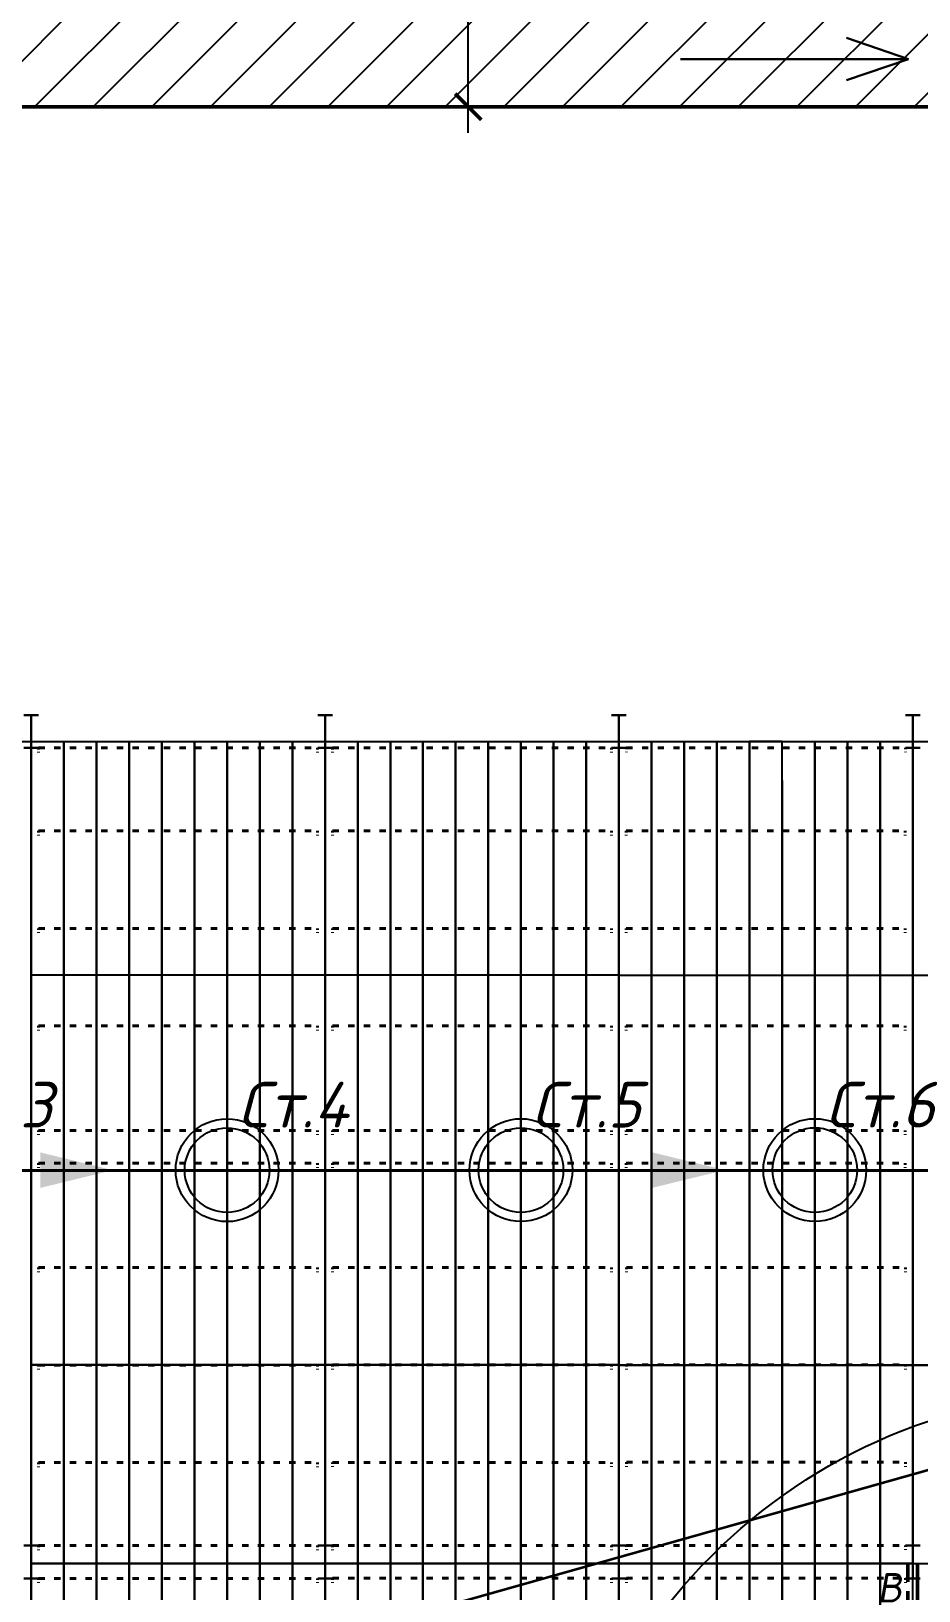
# Model space of a CAD drawing. Header units: millimetres. Extents: x -345369 to 252202, y 74562 to 424723.
# Drawn here: x -150754 to -143957, y 319059 to 331003 of the extents above; entities that cross this region are included whole.
import ezdxf

# ---------------------------------------------------------------- set-up
doc = ezdxf.new("R2010")
doc.units = ezdxf.units.MM
doc.linetypes.add('_U_0428_U_0442_U_0440_U_01', pattern=[211.666721, 141.111135, -70.555586])
doc.linetypes.add('ACAD_ISO03W100', pattern=[30, 12, -18])
for name, color, linetype, lineweight in [('оси', 10, 'Continuous', 20), ('Основной [&]', 7, 'Continuous', 18), ('Тонка', 7, 'Continuous', 30)]:
    doc.layers.add(name, color=color, linetype=linetype, lineweight=lineweight)
doc.styles.get("Standard").update_dxf_attribs({"font": 'isocpeur.TTF', "oblique": 15})
doc.styles.add('вано размеры', font='isocpeui.ttf', dxfattribs={"height": 250})
doc.styles.add('стиль дубко', font='isocpeur.TTF')
doc.dimstyles.new('ss400', dxfattribs={"dimtxt": 250, "dimasz": 200, "dimexe": 200, "dimexo": 200, "dimgap": 62.5, "dimtad": 1, "dimdec": 0, "dimlfac": 4, "dimrnd": 10, "dimdsep": 46, "dimtxsty": 'Standard', "dimblk": 'ARCHTICK', "dimcen": 250, "dimdle": 200, "dimadec": 0, "dimazin": 0, "dimtfac": 1, "dimtdec": 0, "dimtmove": 1, "dimatfit": 3, "dimfxl": 1, "dimarcsym": 0})
pattern_1 = [(45, (-275991.16, 217283.7), (-224.5064, 224.5064), [])]

# ---------------------------------------------------------------- blocks, each defined once
blk = doc.blocks.new('_ArchTick')
at = {"color": 0, "linetype": 'ByBlock', "const_width": 0.15}
blk.add_lwpolyline([(-0.5, -0.5), (0.5, 0.5)], dxfattribs=at)
blk = doc.blocks.new('*D487')
at = {"color": 0, "lineweight": -2, "transparency": 16777216}
for p, q in [((-147407, 330224), (-147407, 332124)), ((-147591, 331924), (-147207, 331924))]:
    blk.add_line(p, q, dxfattribs=at)
at = {"layer": 'Defpoints', "color": 0, "transparency": 16777216}
for p in [(-147791, 331924), (-147407, 331924), (-147407, 330424)]:
    blk.add_point(p, dxfattribs=at)
at = {"color": 0, "lineweight": -2, "transparency": 16777216, "xscale": 200, "yscale": 200, "zscale": 200}
for p, rotation in [((-147407, 331924), 90), ((-147407, 330424), 270)]:
    blk.add_blockref('_ArchTick', p, dxfattribs=dict(at, rotation=rotation))
at = {"color": 0, "lineweight": 9, "transparency": 16777216, "insert": (-147614, 331162), "char_height": 250, "attachment_point": 5, "rotation": 90}
blk.add_mtext('6', dxfattribs=at)
blk = doc.blocks.new('Kolona')
at = {"linetype": 'Continuous', "lineweight": 30, "ltscale": 2}
for p, q in [((-150, 335), (150, 335)), ((0, 335), (0, -335)), ((-150, -335), (150, -335))]:
    blk.add_line(p, q, dxfattribs=at)
blk = doc.blocks.new('прогон')
at = {"linetype": 'ACAD_ISO03W100', "lineweight": 40, "ltscale": 4}
blk.add_line((1277472, -5275), (1279609, -5275), dxfattribs=at)
at = {"linetype": 'ACAD_ISO03W100', "lineweight": 40}
for p, q in [((1277472, -5275), (1277472, -5310)), ((1279609, -5275), (1279609, -5310))]:
    blk.add_line(p, q, dxfattribs=at)

msp = doc.modelspace()

# ---------------------------------------------------------------- hatches: boundary and pattern name
h = msp.add_hatch()
h.set_pattern_fill('ANSI31', color=256, scale=100)
h.set_pattern_definition(pattern_1)
h.paths.add_polyline_path([(-142506.42232, 304155.508429), (-158620.170139, 304155.508429, 0.0497521334), (-157543.838649, 302655.508429), (-143582.75381, 302655.508429, 0.0497521334)])
h.paths.add_polyline_path([(-133743.352686, 313817.223561), (-132743.352686, 314583.264363), (-132743.352686, 317583.264363), (-133743.352686, 318349.305164), (-133743.352686, 320188.299192), (-132743.352686, 320954.339994), (-132743.352686, 322454.339994), (-135405.345629, 322454.339994, -0.1162930115), (-135363.864354, 322278.403882, -0.79164429), (-136110.068866, 322102.467771), (-136110.068866, 319268.741637), (-137184.511957, 319268.741637), (-137184.511957, 316283.011202), (-136151.550142, 316283.011202, -1), (-135363.864354, 316283.011202, -0.4142135624), (-135757.707248, 315889.168308), (-135757.707248, 313826.318301), (-135591.41237, 313826.318301), (-135591.41237, 307017.508429, -0.0029574866), (-135592.238144, 306982.838448, 0.0501743726), (-133743.352686, 307201.745881)])
h.paths.add_polyline_path([(-133743.352686, 324720.380795), (-133743.352686, 331358.499835, 0.0537078485), (-135723.521938, 331576.977639), (-157066.332959, 331631.953316, 0.0221375216), (-157888.364863, 331589.791644, 0.0117613406), (-158170.391098, 331924.207015), (-169817.620527, 331924.207015, 0.3500198698), (-172219.901932, 329062.207015), (-172219.901932, 317404.621653), (-172219.901932, 316427.690677), (-170703.800547, 316427.690677), (-170703.807599, 325152.883337), (-170809.322717, 325152.885771, -0.9987050932), (-171677.753554, 325154.011037, -1.0012965857), (-170809.322717, 325152.885771), (-170703.807599, 325152.883337), (-170703.809546, 327562.207015, -0.3500198698), (-168301.528141, 330424.207015), (-137993.693775, 330424.207015, -0.3500198698), (-135591.41237, 327562.207015), (-135591.41237, 324401.336016), (-136110.068866, 324401.336016), (-136110.068866, 322454.339994, -0.6184180446), (-135405.345629, 322454.339994), (-132743.352686, 322454.339994), (-132743.352686, 323954.339994)])
h.paths.add_polyline_path([(-170703.800547, 316427.690677), (-172219.901932, 316427.690677), (-172219.901932, 316268.244922), (-170703.80042, 316269.461387)])
h.paths.add_polyline_path([(-170703.80042, 316269.461387), (-172219.901932, 316268.244922), (-172219.901932, 316154.086054), (-170703.800326, 316154.086054)])
h.paths.add_polyline_path([(-170703.800326, 316154.086054), (-172219.901932, 316154.086054), (-172219.901932, 316037.531373), (-170703.800232, 316037.531373)])
h.paths.add_polyline_path([(-170703.800232, 316037.531373), (-172219.901932, 316037.531373), (-172219.901932, 313003.617413), (-170703.79778, 313003.617413)])
h.paths.add_polyline_path([(-170703.79778, 313003.617413), (-172219.901932, 313003.617413), (-172219.901932, 312369.965376), (-170703.797268, 312369.965376)])
h.paths.add_polyline_path([(-170703.797268, 312369.965376), (-172219.901932, 312369.965376), (-172219.901932, 310800.751146, 0.0239190377), (-171611.931368, 310151.759859, -0.7116808819), (-170889.277616, 309901.454146), (-170703.795273, 309901.439335)])
h.paths.add_polyline_path([(-135801.186965, 316464.507693), (-134632.777874, 316464.507693), (-134632.777874, 317184.507693), (-135801.186965, 317184.507693)], flags=25)
h.paths.add_polyline_path([(-138049.978022, 316464.72317), (-136843.614386, 316464.72317), (-136843.614386, 317184.72317), (-138049.978022, 317184.72317)], flags=25)
h.paths.add_polyline_path([(-171637.729481, 322664.256404), (-170862.729481, 322664.256404), (-170703.101234, 323259.997132), (-171478.101234, 323259.997132)], flags=24)
h.paths.add_polyline_path([(-171125.831392, 320975.992863), (-171125.831392, 321800.992863), (-171721.57212, 321960.62111), (-171721.57212, 321135.62111)], flags=24)
h.paths.add_polyline_path([(-147328.342988, 330672.57077), (-147328.342988, 331497.57077), (-147924.083716, 331657.199017), (-147924.083716, 330832.199017)], flags=24)
h.paths.add_polyline_path([(-137025.344311, 330102.28139), (-136340.310081, 331025.984862), (-136723.733528, 331509.07352), (-137408.767759, 330585.370049)], flags=24)
h.paths.add_polyline_path([(-152296.062474, 331273.905016), (-151578.562474, 331273.905016), (-151355.082928, 332107.942035), (-152072.582928, 332107.942035)], flags=9)
h.paths.add_polyline_path([(-135801.186965, 322459.900373), (-134657.096056, 322459.900373), (-134657.096056, 323179.900373), (-135801.186965, 323179.900373)], flags=25)
h.paths.add_polyline_path([(-170973.804771, 313819.688725), (-170023.804771, 313819.688725), (-169864.176524, 314415.429454), (-170814.176524, 314415.429454)], flags=9)
h.paths.add_polyline_path([(-171607.878278, 312203.982339), (-170832.878278, 312203.982339), (-170673.250031, 312799.723067), (-171448.250031, 312799.723067)], flags=9)
h = msp.add_hatch()
h.set_pattern_fill('ANSI31', color=256, scale=100)
h.set_pattern_definition(pattern_1)
h.paths.add_polyline_path([(-132743.352686, 323954.339994), (-133743.352686, 324720.380795), (-133743.352686, 331358.499835, 0.0537078485), (-135723.521938, 331576.977639), (-157066.332959, 331631.953316, 0.0221375216), (-157888.364863, 331589.791644, 0.0117613406), (-158170.391098, 331924.207015), (-169817.620527, 331924.207015, 0.3500198698), (-172219.901932, 329062.207015), (-172219.901932, 317404.621653), (-172219.901932, 316427.690677), (-170703.800547, 316427.690677), (-170703.807599, 325152.883337), (-170809.322717, 325152.885771, -0.9987050932), (-171677.753554, 325154.011037, -1.0012965857), (-170809.322717, 325152.885771), (-170703.807599, 325152.883337), (-170703.809546, 327562.207015, -0.3500198698), (-168301.528141, 330424.207015), (-137993.693775, 330424.207015, -0.3500198698), (-135591.41237, 327562.207015), (-135591.41237, 324401.336016), (-137159.511957, 324401.336016), (-137184.511957, 324401.336016), (-137184.511957, 322278.61936), (-136151.550083, 322278.61936, -0.7914218161), (-135405.345629, 322454.339994), (-132743.352686, 322454.339994)])
h.paths.add_polyline_path([(-132743.352686, 320954.339994), (-132743.352686, 322454.339994), (-135405.345629, 322454.339994, -0.1162930115), (-135363.864354, 322278.403882, -0.8689317029), (-136136.205385, 322169.539815), (-137184.511957, 321873.914977), (-137184.511957, 316283.011202), (-136151.550142, 316283.011202, -1), (-135363.864354, 316283.011202, -0.4142135624), (-135757.707248, 315889.168308), (-135757.707248, 313826.318301), (-135591.41237, 313826.318301), (-135591.41237, 307017.508429, -0.0029574866), (-135592.238144, 306982.838448, 0.0501743726), (-133743.352686, 307201.745881), (-133743.352686, 313817.223561), (-132743.352686, 314583.264363), (-132743.352686, 317583.264363), (-133743.352686, 318349.305164), (-133743.352686, 320188.299192)])
h.paths.add_polyline_path([(-136136.205385, 322169.539815, -0.0702675152), (-136151.550083, 322278.61936), (-137184.511957, 322278.61936), (-137184.511957, 321873.914977)], flags=17)
h.paths.add_polyline_path([(-171637.729481, 322664.256404), (-170862.729481, 322664.256404), (-170703.101234, 323259.997132), (-171478.101234, 323259.997132)], flags=24)
h.paths.add_polyline_path([(-171125.831392, 320975.992863), (-171125.831392, 321800.992863), (-171721.57212, 321960.62111), (-171721.57212, 321135.62111)], flags=24)
h.paths.add_polyline_path([(-147328.342988, 330672.57077), (-147328.342988, 331497.57077), (-147924.083716, 331657.199017), (-147924.083716, 330832.199017)], flags=24)
h.paths.add_polyline_path([(-137025.344311, 330102.28139), (-136340.310081, 331025.984862), (-136723.733528, 331509.07352), (-137408.767759, 330585.370049)], flags=24)
h.paths.add_polyline_path([(-152296.062474, 331273.905016), (-151578.562474, 331273.905016), (-151355.082928, 332107.942035), (-152072.582928, 332107.942035)], flags=9)
h.paths.add_polyline_path([(-135801.186965, 322459.900373), (-134657.096056, 322459.900373), (-134657.096056, 323179.900373), (-135801.186965, 323179.900373)], flags=25)
h.paths.add_polyline_path([(-138049.978022, 322460.115851), (-137050.887113, 322460.115851), (-137050.887113, 323180.115851), (-138049.978022, 323180.115851)], flags=25)
h.paths.add_polyline_path([(-135923.702786, 314264.00398), (-134973.702786, 314264.00398), (-134814.074539, 314859.744708), (-135764.074539, 314859.744708)], flags=25)
h.paths.add_polyline_path([(-135801.186965, 316464.507693), (-134632.777874, 316464.507693), (-134632.777874, 317184.507693), (-135801.186965, 317184.507693)], flags=25)
h.paths.add_polyline_path([(-138049.978022, 316464.72317), (-136843.614386, 316464.72317), (-136843.614386, 317184.72317), (-138049.978022, 317184.72317)], flags=25)
at = {"lineweight": 25}
for points in [[(-150128.373095, 322280.734598), (-150684.648505, 322416.761978), (-150684.648505, 322144.707219)], [(-145441.901404, 322281.238249), (-145998.176814, 322417.265629), (-145998.176814, 322145.210869)]]:
    msp.add_hatch(color=7, dxfattribs=at).paths.add_polyline_path(points)

# ---------------------------------------------------------------- linework, layer by layer
for p, q in [((-146253.63312, 312875.427297), (-146253.63312, 325667.538912)), ((-146253.63312, 325667.53891), (-146253.63312, 323772.202853)), ((-159753.63312, 325564.248716), (-139503.63312, 325564.248716)), ((-150752.918378, 312875.032165), (-150753.653147, 325564.248716)), ((-150753.373095, 325564.248716), (-150753.373095, 323772.724013)), ((-150503.373095, 323772.724013), (-150503.373095, 325564.248716)), ((-150503.373095, 325564.248716), (-150503.373095, 323772.724013)), ((-150253.373095, 323772.724013), (-150253.373095, 325564.248716)), ((-150253.373095, 325564.248716), (-150253.373095, 323772.724013)), ((-150003.373095, 323772.724013), (-150003.373095, 325564.248716)), ((-150003.373095, 325564.248716), (-150003.373095, 323772.724013)), ((-149753.373095, 323772.724013), (-149753.373095, 325564.248716)), ((-149753.373095, 325564.248716), (-149753.373095, 323772.724013)), ((-149503.373095, 323772.724013), (-149503.373095, 325564.248716)), ((-149503.373095, 325564.248716), (-149503.373095, 323772.724013)), ((-149253.373095, 323772.724013), (-149253.373095, 325564.248716)), ((-149253.373095, 325564.248716), (-149253.373095, 323772.724013)), ((-149003.373095, 323772.724013), (-149003.373095, 325564.248716)), ((-149003.373095, 325564.248716), (-149003.373095, 323772.724013)), ((-148753.373095, 323772.724013), (-148753.373095, 325564.248716)), ((-148753.373095, 325564.248716), (-148753.373095, 323772.724013)), ((-148502.918389, 312875.229762), (-148503.653147, 325564.248716)), ((-148503.373095, 323772.724013), (-148503.373095, 325564.248716)), ((-148503.373095, 325564.248716), (-148503.373095, 323772.724013)), ((-148253.373095, 323772.724013), (-148253.373095, 325564.248716)), ((-148253.373095, 325564.248716), (-148253.373095, 323772.724013)), ((-148003.373095, 323772.724013), (-148003.373095, 325564.248716)), ((-148003.373095, 325564.248716), (-148003.373095, 323772.724013)), ((-147753.373095, 323772.724013), (-147753.373095, 325564.248716)), ((-147753.373095, 325564.248716), (-147753.373095, 323772.724013)), ((-147503.373095, 323772.724013), (-147503.373095, 325564.248716)), ((-147503.373095, 325564.248716), (-147503.373095, 323772.724013)), ((-147253.373095, 323772.724013), (-147253.373095, 325564.248716)), ((-147253.373095, 325564.248716), (-147253.373095, 323772.724013)), ((-147003.373095, 323772.724013), (-147003.373095, 325564.248716)), ((-147003.373095, 325564.248716), (-147003.373095, 323772.724013)), ((-146753.373095, 323772.724013), (-146753.373095, 325564.248716)), ((-146753.373095, 325564.248716), (-146753.373095, 323772.724013)), ((-146503.373095, 323772.724013), (-146503.373095, 325564.248716)), ((-146503.373095, 325564.248716), (-146503.373095, 323772.724013)), ((-146253.373095, 323772.724013), (-146253.373095, 325564.248716)), ((-146003.63312, 323772.202853), (-146003.63312, 325564.248716)), ((-146003.63312, 325564.248716), (-146003.63312, 323772.202853)), ((-145753.63312, 323772.202853), (-145753.63312, 325564.248716)), ((-145753.63312, 325564.248716), (-145753.63312, 323772.202853)), ((-145503.63312, 323772.202853), (-145503.63312, 325564.248716)), ((-145503.63312, 325564.248716), (-145503.63312, 323772.202853)), ((-145253.63312, 323772.202853), (-145253.63312, 325564.248716)), ((-145003.63312, 325564.248716), (-145253.63312, 325564.248716)), ((-145253.63312, 325564.248716), (-145253.63312, 323772.202853)), ((-145003.63312, 323772.202853), (-145003.63312, 325564.248716)), ((-144753.63312, 323772.202853), (-144753.63312, 325564.248716)), ((-144753.63312, 325564.248716), (-144753.63312, 323772.202853)), ((-144503.63312, 323772.202853), (-144503.63312, 325564.248716)), ((-144503.63312, 325564.248716), (-144503.63312, 323772.202853)), ((-144253.63312, 323772.202853), (-144253.63312, 325564.248716)), ((-144253.63312, 325564.248716), (-144253.63312, 323772.202853)), ((-144003.63312, 313184.594), (-144003.63312, 325564.248716)), ((-144003.63312, 323772.202853), (-144003.63312, 325564.248716)), ((-144003.63312, 325564.248716), (-144003.63312, 323772.202853)), ((-145003.63312, 325264.192268), (-145003.63312, 323772.202853))]:
    msp.add_line(p, q, dxfattribs=at)
at = {"lineweight": 40}
msp.add_line((-157003.373072, 322278.61936), (-135749.401609, 322278.61936), dxfattribs=at)
at = {"lineweight": 35}
msp.add_line((-135749.401609, 322278.61936), (-157003.373072, 316284.951058), dxfattribs=at)
at = {"linetype": '_U_0428_U_0442_U_0440_U_01', "lineweight": 50}
msp.add_line((-144041.13312, 319268.741637), (-144041.13312, 313036.590283), dxfattribs=at)
at = {"lineweight": 50}
msp.add_line((-143966.13312, 319268.741637), (-143966.13312, 313036.590283), dxfattribs=at)
at = {"lineweight": 25}
for points in [[(-150503.373095, 322280.734598), (-150503.373095, 323772.724013), (-150753.373095, 323772.724013), (-150753.373095, 322280.734598)], [(-150253.373095, 322280.734598), (-150253.373095, 323772.724013), (-150503.373095, 323772.724013), (-150503.373095, 322280.734598)], [(-150003.373095, 322280.734598), (-150003.373095, 323772.724013), (-150253.373095, 323772.724013), (-150253.373095, 322280.734598)], [(-149753.373095, 322280.734598), (-149753.373095, 323772.724013), (-150003.373095, 323772.724013), (-150003.373095, 322280.734598)], [(-149503.373095, 322280.734598), (-149503.373095, 323772.724013), (-149753.373095, 323772.724013), (-149753.373095, 322280.734598)], [(-149253.373095, 322280.734598), (-149253.373095, 323772.724013), (-149503.373095, 323772.724013), (-149503.373095, 322280.734598)], [(-149003.373095, 322280.734598), (-149003.373095, 323772.724013), (-149253.373095, 323772.724013), (-149253.373095, 322280.734598)], [(-148753.373095, 322280.734598), (-148753.373095, 323772.724013), (-149003.373095, 323772.724013), (-149003.373095, 322280.734598)], [(-148503.373095, 322280.734598), (-148503.373095, 323772.724013), (-148753.373095, 323772.724013), (-148753.373095, 322280.734598)], [(-148253.373095, 322280.734598), (-148253.373095, 323772.724013), (-148503.373095, 323772.724013), (-148503.373095, 322280.734598)], [(-148003.373095, 322280.734598), (-148003.373095, 323772.724013), (-148253.373095, 323772.724013), (-148253.373095, 322280.734598)], [(-147753.373095, 322280.734598), (-147753.373095, 323772.724013), (-148003.373095, 323772.724013), (-148003.373095, 322280.734598)], [(-147503.373095, 322280.734598), (-147503.373095, 323772.724013), (-147753.373095, 323772.724013), (-147753.373095, 322280.734598)], [(-147253.373095, 322280.734598), (-147253.373095, 323772.724013), (-147503.373095, 323772.724013), (-147503.373095, 322280.734598)], [(-147003.373095, 322280.734598), (-147003.373095, 323772.724013), (-147253.373095, 323772.724013), (-147253.373095, 322280.734598)], [(-146753.373095, 322280.734598), (-146753.373095, 323772.724013), (-147003.373095, 323772.724013), (-147003.373095, 322280.734598)], [(-146503.373095, 322280.734598), (-146503.373095, 323772.724013), (-146753.373095, 323772.724013), (-146753.373095, 322280.734598)], [(-146253.373095, 322280.734598), (-146253.373095, 323772.724013), (-146503.373095, 323772.724013), (-146503.373095, 322280.734598)], [(-146003.63312, 322280.213438), (-146003.63312, 323772.202853), (-146253.63312, 323772.202853), (-146253.63312, 322280.213438)], [(-145753.63312, 322280.213438), (-145753.63312, 323772.202853), (-146003.63312, 323772.202853), (-146003.63312, 322280.213438)], [(-145503.63312, 322280.213438), (-145503.63312, 323772.202853), (-145753.63312, 323772.202853), (-145753.63312, 322280.213438)], [(-145253.63312, 322280.213438), (-145253.63312, 323772.202853), (-145503.63312, 323772.202853), (-145503.63312, 322280.213438)], [(-145003.63312, 322280.213438), (-145003.63312, 323772.202853), (-145253.63312, 323772.202853), (-145253.63312, 322280.213438)], [(-144753.63312, 322280.213438), (-144753.63312, 323772.202853), (-145003.63312, 323772.202853), (-145003.63312, 322280.213438)], [(-144503.63312, 322280.213438), (-144503.63312, 323772.202853), (-144753.63312, 323772.202853), (-144753.63312, 322280.213438)], [(-144253.63312, 322280.213438), (-144253.63312, 323772.202853), (-144503.63312, 323772.202853), (-144503.63312, 322280.213438)], [(-144003.63312, 322280.213438), (-144003.63312, 323772.202853), (-144253.63312, 323772.202853), (-144253.63312, 322280.213438)], [(-143753.63312, 322280.213438), (-143753.63312, 323772.202853), (-144003.63312, 323772.202853), (-144003.63312, 322280.213438)], [(-150503.373095, 320788.745183), (-150503.373095, 322280.734598), (-150753.373095, 322280.734598), (-150753.373095, 320788.745183)], [(-150253.373095, 320788.745183), (-150253.373095, 322280.734598), (-150503.373095, 322280.734598), (-150503.373095, 320788.745183)], [(-150003.373095, 320788.745183), (-150003.373095, 322280.734598), (-150253.373095, 322280.734598), (-150253.373095, 320788.745183)], [(-149753.373095, 320788.745183), (-149753.373095, 322280.734598), (-150003.373095, 322280.734598), (-150003.373095, 320788.745183)], [(-149503.373095, 320788.745183), (-149503.373095, 322280.734598), (-149753.373095, 322280.734598), (-149753.373095, 320788.745183)], [(-149253.373095, 320788.745183), (-149253.373095, 322280.734598), (-149503.373095, 322280.734598), (-149503.373095, 320788.745183)], [(-149003.373095, 320788.745183), (-149003.373095, 322280.734598), (-149253.373095, 322280.734598), (-149253.373095, 320788.745183)], [(-148753.373095, 320788.745183), (-148753.373095, 322280.734598), (-149003.373095, 322280.734598), (-149003.373095, 320788.745183)], [(-148503.373095, 320788.745183), (-148503.373095, 322280.734598), (-148753.373095, 322280.734598), (-148753.373095, 320788.745183)], [(-148253.373095, 320788.745184), (-148253.373095, 322280.734598), (-148503.373095, 322280.734598), (-148503.373095, 320788.745184)], [(-148003.373095, 320788.745184), (-148003.373095, 322280.734598), (-148253.373095, 322280.734598), (-148253.373095, 320788.745184)], [(-147753.373095, 320788.745184), (-147753.373095, 322280.734598), (-148003.373095, 322280.734598), (-148003.373095, 320788.745184)], [(-147503.373095, 320788.745184), (-147503.373095, 322280.734598), (-147753.373095, 322280.734598), (-147753.373095, 320788.745184)], [(-147253.373095, 320788.745184), (-147253.373095, 322280.734598), (-147503.373095, 322280.734598), (-147503.373095, 320788.745184)], [(-147003.373095, 320788.745184), (-147003.373095, 322280.734598), (-147253.373095, 322280.734598), (-147253.373095, 320788.745184)], [(-146753.373095, 320788.745184), (-146753.373095, 322280.734598), (-147003.373095, 322280.734598), (-147003.373095, 320788.745184)], [(-146503.373095, 320788.745184), (-146503.373095, 322280.734598), (-146753.373095, 322280.734598), (-146753.373095, 320788.745184)], [(-146253.373095, 320788.745184), (-146253.373095, 322280.734598), (-146503.373095, 322280.734598), (-146503.373095, 320788.745184)], [(-146003.63312, 320788.224023), (-146003.63312, 322280.213438), (-146253.63312, 322280.213438), (-146253.63312, 320788.224023)], [(-145753.63312, 320788.224023), (-145753.63312, 322280.213438), (-146003.63312, 322280.213438), (-146003.63312, 320788.224023)], [(-145503.63312, 320788.224023), (-145503.63312, 322280.213438), (-145753.63312, 322280.213438), (-145753.63312, 320788.224023)], [(-145253.63312, 320788.224023), (-145253.63312, 322280.213438), (-145503.63312, 322280.213438), (-145503.63312, 320788.224023)], [(-145003.63312, 320788.224023), (-145003.63312, 322280.213438), (-145253.63312, 322280.213438), (-145253.63312, 320788.224023)], [(-144753.63312, 320788.224023), (-144753.63312, 322280.213438), (-145003.63312, 322280.213438), (-145003.63312, 320788.224023)], [(-144503.63312, 320788.224023), (-144503.63312, 322280.213438), (-144753.63312, 322280.213438), (-144753.63312, 320788.224023)], [(-144253.63312, 320788.224023), (-144253.63312, 322280.213438), (-144503.63312, 322280.213438), (-144503.63312, 320788.224023)], [(-144003.63312, 320788.224023), (-144003.63312, 322280.213438), (-144253.63312, 322280.213438), (-144253.63312, 320788.224023)], [(-143753.63312, 320788.224023), (-143753.63312, 322280.213438), (-144003.63312, 322280.213438), (-144003.63312, 320788.224023)], [(-150503.373095, 319269.262797), (-150503.373095, 320788.745183), (-150753.373095, 320788.745183), (-150753.373095, 319269.262797)], [(-150253.373095, 319269.262797), (-150253.373095, 320788.745183), (-150503.373095, 320788.745183), (-150503.373095, 319269.262797)], [(-150003.373095, 319269.262797), (-150003.373095, 320788.745183), (-150253.373095, 320788.745183), (-150253.373095, 319269.262797)], [(-149753.373095, 319269.262797), (-149753.373095, 320788.745183), (-150003.373095, 320788.745183), (-150003.373095, 319269.262797)], [(-149503.373095, 319269.262797), (-149503.373095, 320788.745183), (-149753.373095, 320788.745183), (-149753.373095, 319269.262797)], [(-149253.373095, 319269.262797), (-149253.373095, 320788.745183), (-149503.373095, 320788.745183), (-149503.373095, 319269.262797)], [(-149003.373095, 319269.262797), (-149003.373095, 320788.745183), (-149253.373095, 320788.745183), (-149253.373095, 319269.262797)], [(-148753.373095, 319269.262797), (-148753.373095, 320788.745183), (-149003.373095, 320788.745183), (-149003.373095, 319269.262797)], [(-148503.373095, 319269.262797), (-148503.373095, 320788.745183), (-148753.373095, 320788.745183), (-148753.373095, 319269.262797)], [(-148253.373095, 319269.262797), (-148253.373095, 320788.745184), (-148503.373095, 320788.745184), (-148503.373095, 319269.262797)], [(-148003.373095, 319269.262797), (-148003.373095, 320788.745184), (-148253.373095, 320788.745184), (-148253.373095, 319269.262797)], [(-147753.373095, 319269.262797), (-147753.373095, 320788.745184), (-148003.373095, 320788.745184), (-148003.373095, 319269.262797)], [(-147503.373095, 319269.262797), (-147503.373095, 320788.745184), (-147753.373095, 320788.745184), (-147753.373095, 319269.262797)], [(-147253.373095, 319269.262797), (-147253.373095, 320788.745184), (-147503.373095, 320788.745184), (-147503.373095, 319269.262797)], [(-147003.373095, 319269.262797), (-147003.373095, 320788.745184), (-147253.373095, 320788.745184), (-147253.373095, 319269.262797)], [(-146753.373095, 319269.262797), (-146753.373095, 320788.745184), (-147003.373095, 320788.745184), (-147003.373095, 319269.262797)], [(-146503.373095, 319269.262797), (-146503.373095, 320788.745184), (-146753.373095, 320788.745184), (-146753.373095, 319269.262797)], [(-146253.373095, 319269.262797), (-146253.373095, 320788.745184), (-146503.373095, 320788.745184), (-146503.373095, 319269.262797)], [(-146003.63312, 319268.741637), (-146003.63312, 320788.224023), (-146253.63312, 320788.224023), (-146253.63312, 319268.741637)], [(-145753.63312, 319268.741637), (-145753.63312, 320788.224023), (-146003.63312, 320788.224023), (-146003.63312, 319268.741637)], [(-145503.63312, 319268.741637), (-145503.63312, 320788.224023), (-145753.63312, 320788.224023), (-145753.63312, 319268.741637)], [(-145253.63312, 319268.741637), (-145253.63312, 320788.224023), (-145503.63312, 320788.224023), (-145503.63312, 319268.741637)], [(-145003.63312, 319268.741637), (-145003.63312, 320788.224023), (-145253.63312, 320788.224023), (-145253.63312, 319268.741637)], [(-144753.63312, 319268.741637), (-144753.63312, 320788.224023), (-145003.63312, 320788.224023), (-145003.63312, 319268.741637)], [(-144503.63312, 319268.741637), (-144503.63312, 320788.224023), (-144753.63312, 320788.224023), (-144753.63312, 319268.741637)], [(-144253.63312, 319268.741637), (-144253.63312, 320788.224023), (-144503.63312, 320788.224023), (-144503.63312, 319268.741637)], [(-144003.63312, 319268.741637), (-144003.63312, 320788.224023), (-144253.63312, 320788.224023), (-144253.63312, 319268.741637)], [(-143753.63312, 319268.741637), (-143753.63312, 320788.224023), (-144003.63312, 320788.224023), (-144003.63312, 319268.741637)], [(-150503.373095, 317777.273382), (-150503.373095, 319269.262797), (-150753.373095, 319269.262797), (-150753.373095, 317777.273382)], [(-150253.373095, 317777.273382), (-150253.373095, 319269.262797), (-150503.373095, 319269.262797), (-150503.373095, 317777.273382)], [(-150003.373095, 317777.273382), (-150003.373095, 319269.262797), (-150253.373095, 319269.262797), (-150253.373095, 317777.273382)], [(-149753.373095, 317777.273382), (-149753.373095, 319269.262797), (-150003.373095, 319269.262797), (-150003.373095, 317777.273382)], [(-149503.373095, 317777.273382), (-149503.373095, 319269.262797), (-149753.373095, 319269.262797), (-149753.373095, 317777.273382)], [(-149253.373095, 317777.273382), (-149253.373095, 319269.262797), (-149503.373095, 319269.262797), (-149503.373095, 317777.273382)], [(-149003.373095, 317777.273382), (-149003.373095, 319269.262797), (-149253.373095, 319269.262797), (-149253.373095, 317777.273382)], [(-148753.373095, 317777.273382), (-148753.373095, 319269.262797), (-149003.373095, 319269.262797), (-149003.373095, 317777.273382)], [(-148503.373095, 317777.273382), (-148503.373095, 319269.262797), (-148753.373095, 319269.262797), (-148753.373095, 317777.273382)], [(-148253.373095, 317777.273382), (-148253.373095, 319269.262797), (-148503.373095, 319269.262797), (-148503.373095, 317777.273382)], [(-148003.373095, 317777.273382), (-148003.373095, 319269.262797), (-148253.373095, 319269.262797), (-148253.373095, 317777.273382)], [(-147753.373095, 317777.273382), (-147753.373095, 319269.262797), (-148003.373095, 319269.262797), (-148003.373095, 317777.273382)], [(-147503.373095, 317777.273382), (-147503.373095, 319269.262797), (-147753.373095, 319269.262797), (-147753.373095, 317777.273382)], [(-147253.373095, 317777.273382), (-147253.373095, 319269.262797), (-147503.373095, 319269.262797), (-147503.373095, 317777.273382)], [(-147003.373095, 317777.273382), (-147003.373095, 319269.262797), (-147253.373095, 319269.262797), (-147253.373095, 317777.273382)], [(-146753.373095, 317777.273382), (-146753.373095, 319269.262797), (-147003.373095, 319269.262797), (-147003.373095, 317777.273382)], [(-146503.373095, 317777.273382), (-146503.373095, 319269.262797), (-146753.373095, 319269.262797), (-146753.373095, 317777.273382)], [(-146253.373095, 317777.273382), (-146253.373095, 319269.262797), (-146503.373095, 319269.262797), (-146503.373095, 317777.273382)], [(-146003.63312, 317776.752222), (-146003.63312, 319268.741637), (-146253.63312, 319268.741637), (-146253.63312, 317776.752222)], [(-145753.63312, 317776.752222), (-145753.63312, 319268.741637), (-146003.63312, 319268.741637), (-146003.63312, 317776.752222)], [(-145503.63312, 317776.752222), (-145503.63312, 319268.741637), (-145753.63312, 319268.741637), (-145753.63312, 317776.752222)], [(-145253.63312, 317776.752222), (-145253.63312, 319268.741637), (-145503.63312, 319268.741637), (-145503.63312, 317776.752222)], [(-145003.63312, 317776.752222), (-145003.63312, 319268.741637), (-145253.63312, 319268.741637), (-145253.63312, 317776.752222)], [(-144753.63312, 317776.752222), (-144753.63312, 319268.741637), (-145003.63312, 319268.741637), (-145003.63312, 317776.752222)], [(-144503.63312, 317776.752222), (-144503.63312, 319268.741637), (-144753.63312, 319268.741637), (-144753.63312, 317776.752222)], [(-144253.63312, 317776.752222), (-144253.63312, 319268.741637), (-144503.63312, 319268.741637), (-144503.63312, 317776.752222)], [(-144003.63312, 317776.752222), (-144003.63312, 319268.741637), (-144253.63312, 319268.741637), (-144253.63312, 317776.752222)]]:
    msp.add_lwpolyline(points, close=True, dxfattribs=at)
at = {"color": 7}
for centre, radius in [((-149253.37309, 322280.668589), 393.842894), ((-149253.37309, 322280.668589), 324.153596), ((-147003.373095, 322280.782369), 393.842894), ((-147003.373095, 322280.782369), 324.153596), ((-144753.019297, 322281.181224), 393.842894), ((-144753.019297, 322281.181224), 324.153596)]:
    msp.add_circle(centre, radius, dxfattribs=at)
at = {"lineweight": 25}
msp.add_circle((-142504.079263, 316284.62207, -16.739657), 4301.125177, dxfattribs=at)
at = {"layer": 'Основной [&]', "lineweight": 50}
msp.add_line((-168301.528141, 330424.207015), (-137993.693775, 330424.207015), dxfattribs=at)
at = {"layer": 'Тонка'}
for p, q in [((-144036.883157, 330789.566384), (-144509.673282, 330952.260878)), ((-144036.883157, 330789.566384), (-145780.281532, 330789.566384)), ((-145780.281532, 330789.566384), (-144036.883157, 330789.566384)), ((-144036.883157, 330789.566384), (-144509.673282, 330626.87189))]:
    msp.add_line(p, q, dxfattribs=at)

# ---------------------------------------------------------------- block references
at = {"lineweight": 25, "xscale": 0.375, "yscale": 0.375, "zscale": 0.375}
for p in [(-150753.63312, 325639.817268), (-148503.63312, 325639.817268), (-146253.63312, 325639.817268), (-144003.63312, 325639.817268)]:
    msp.add_blockref('Kolona', p, dxfattribs=at)
at = {"lineweight": 25}
for p in [(-1428169.020004, 330789.415004), (-1425918.365043, 330789.983935), (-1423668.036906, 330790.439815), (-1428169.040038, 330153.182966), (-1425918.759978, 330153.052681), (-1423669.020004, 330153.052681), (-1428169.040038, 329407.188258), (-1425918.759978, 329407.057973), (-1423669.020004, 329407.057973), (-1428169.040038, 328661.193551), (-1425918.759978, 328661.063266), (-1423669.020004, 328661.063266), (-1428169.040038, 327860.393551), (-1425918.759978, 327860.263266), (-1423669.020004, 327860.263266), (-1428169.020004, 327609.013266), (-1425919.020004, 327609.013266), (-1423669.020004, 327609.013266), (-1428169.020004, 326809.441467), (-1425918.365043, 326810.010398), (-1423668.036906, 326810.466278), (-1428169.020004, 326063.44676), (-1425918.365043, 326064.01569), (-1423668.036906, 326064.471571), (-1428169.020004, 325317.452052), (-1425918.365043, 325318.020983), (-1423668.036906, 325318.476863), (-1428169.020004, 324681.089729), (-1425918.365043, 324681.658659), (-1423668.036906, 324682.11454), (-1428169.020004, 324429.839729), (-1425918.365043, 324430.408659), (-1423668.036906, 324430.86454)]:
    msp.add_blockref('прогон', p, dxfattribs=at)
at = {"lineweight": 25, "xscale": -0.375, "yscale": 0.375, "zscale": 0.375, "rotation": 180}
for p in [(-150753.265124, 319280.502586), (-148503.289039, 319280.583348), (-146253.63312, 319280.241992), (-144003.63312, 319280.241992)]:
    msp.add_blockref('Kolona', p, dxfattribs=at)

# ---------------------------------------------------------------- texts
at = {"color": 7, "lineweight": 25, "char_height": 350, "width": 4550.24356133, "attachment_point": 1, "style": 'вано размеры'}
for s, insert in [('Ст.3', (-151422.786252, 322956.823742)), ('Ст.4', (-149172.08008, 322957.16508)), ('Ст.5', (-146922.080085, 322957.27886)), ('Ст.6', (-144671.726287, 322957.677715))]:
    msp.add_mtext(s, dxfattribs=dict(at, insert=insert))
at = {"layer": 'оси', "color": 7, "linetype": 'ByBlock', "ltscale": 0.005, "style": 'стиль дубко', "oblique": 10}
msp.add_text('В ', height=225, dxfattribs=at).set_placement((-144275.102207, 318970.541572))

# ---------------------------------------------------------------- dimensions: what is measured, and where the dimension line sits
at = {"lineweight": 9}
dim = msp.add_linear_dim(base=(-147407.117847, 331924.207015), p1=(-147407.117847, 330424.207015), p2=(-147790.751746, 331924.207015), angle=90, text='6', dimstyle='ss400', dxfattribs=at)
dim.commit()
dim.dimension.update_dxf_attribs({"geometry": '*D487', "text_midpoint": (-147426.213352, 331161.535528), "dimtype": 160})

doc.saveas('drawing.dxf')
